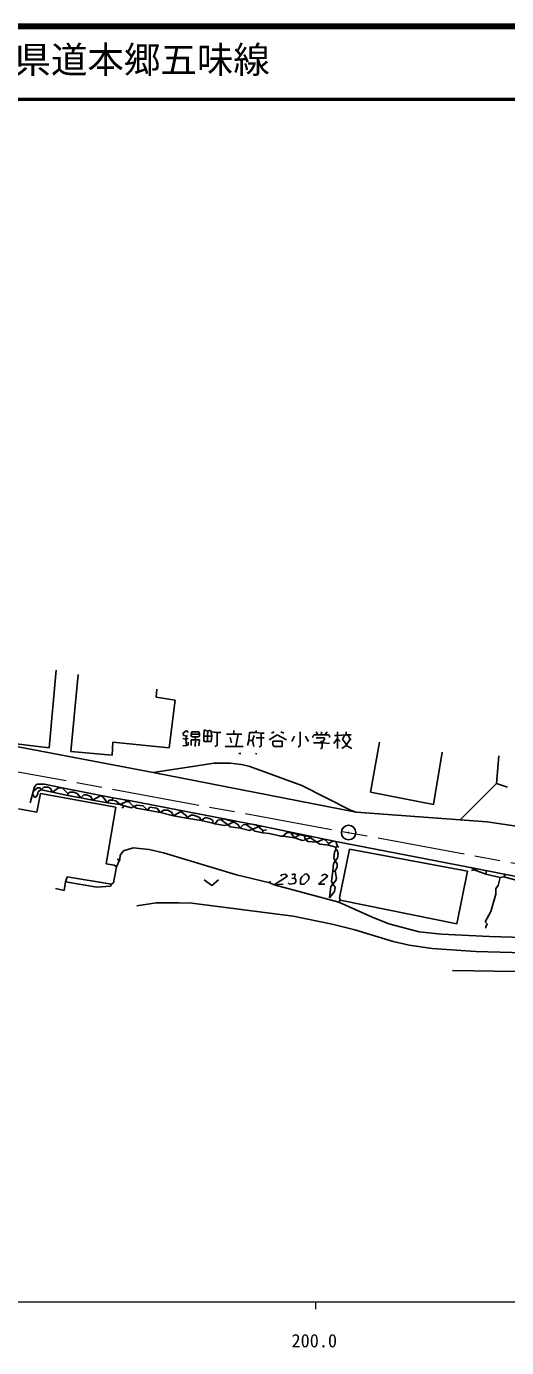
# Model space of a CAD drawing. Units: millimetres, scale not verified. Extents: x 2108 to 642108, y -210131 to 149869.
# Drawn here: x 190478 to 256307, y -31416 to 149869 of the extents above; entities that cross this region are included whole.
import ezdxf
from ezdxf.enums import TextEntityAlignment as Align

# ---------------------------------------------------------------- set-up
doc = ezdxf.new("R2010")
doc.units = ezdxf.units.MM
doc.header["$LTSCALE"] = 1000
doc.linetypes.add('CHAIN', pattern=[18.5, 12, -1.5, 3.5, -1.5])
for name, color, linetype, lineweight in [('M-BGD', 7, 'Continuous', 25), ('M-BMK', 2, 'CHAIN', 13), ('M-BMK-SRVR', 3, 'Continuous', 25), ('M-SUV', 7, 'Continuous', 13), ('M-TTL', 2, 'Continuous', 140), ('M-TTL-LINE', 7, 'Continuous', 50), ('M-TTL-TXT', 7, 'Continuous', 13)]:
    doc.layers.add(name, color=color, linetype=linetype, lineweight=lineweight)
doc.styles.add('ＭＳ ゴシック', font='')
doc.styles.get('ＭＳ ゴシック').set_extended_font_data('MS Gothic')

# ---------------------------------------------------------------- blocks, each defined once
blk = doc.blocks.new('BUHIN1')
at = {"color": 3, "linetype": 'Continuous', "lineweight": 25}
for radius in [995, 30]:
    blk.add_circle((0, 0), radius, dxfattribs=at)

msp = doc.modelspace()

# ---------------------------------------------------------------- linework, layer by layer
at = {"layer": 'M-BGD'}
for p, q in [((194542, 61548), (193611, 50880)), ((197590, 60955), (196574, 50372)), ((208258, 57822), (208343, 58923)), ((210883, 57399), (208258, 57822)), ((210036, 50880), (210883, 57399)), ((212407, 53250), (211899, 52827)), ((211899, 52827), (212068, 52573)), ((212068, 52573), (212407, 52488)), ((212661, 52996), (212407, 53250)), ((212576, 52573), (212407, 52488)), ((213084, 52742), (213169, 53081)), ((213084, 52742), (214185, 52742)), ((213084, 52742), (213084, 52488)), ((213169, 53081), (214100, 53081)), ((214100, 53081), (214185, 52742)), ((214185, 52742), (214185, 52488)), ((214862, 53335), (214778, 52488)), ((215370, 53166), (214862, 53335)), ((215370, 53166), (215286, 52488)), ((215370, 53166), (215540, 53250)), ((215540, 53250), (215709, 53250)), ((215709, 53250), (215794, 53081)), ((215794, 53081), (216640, 52996)), ((215794, 53081), (215878, 52488)), ((216640, 52996), (217148, 52996)), ((216640, 52996), (216640, 51303)), ((217910, 52742), (218926, 52742)), ((218926, 53250), (218926, 52742)), ((218926, 52742), (219519, 52742)), ((219519, 52742), (219180, 51049)), ((219519, 52742), (220027, 52742)), ((221043, 52996), (220958, 51896)), ((221974, 52996), (221043, 52996)), ((221720, 52573), (221466, 51896)), ((221974, 53250), (221974, 52996)), ((221974, 52996), (222652, 52912)), ((222652, 52912), (223075, 52912)), ((222652, 52912), (222652, 52234)), ((223752, 51980), (224853, 52658)), ((224430, 53081), (224091, 52912)), ((224853, 52658), (226123, 51980)), ((225361, 53081), (225784, 52912)), ((227986, 53081), (227986, 51218)), ((229933, 52658), (229764, 52488)), ((230441, 52658), (229933, 52658)), ((230187, 53081), (230441, 52658)), ((230441, 52658), (230949, 52658)), ((230949, 53081), (230949, 52658)), ((230949, 52658), (231372, 52658)), ((231711, 53081), (231372, 52658)), ((231372, 52658), (231880, 52658)), ((231880, 52658), (232050, 52573)), ((232050, 52573), (232050, 52319)), ((232727, 52573), (233150, 52573)), ((233150, 53081), (233150, 52573)), ((234336, 52658), (233150, 52573)), ((233150, 52573), (233150, 52150)), ((234082, 52573), (233828, 52065)), ((234336, 52658), (234082, 52573)), ((234336, 53081), (234336, 52658)), ((234336, 52658), (235013, 52658)), ((234590, 52573), (234336, 52658)), ((234844, 52065), (234590, 52573)), ((188616, 51134), (207835, 47493)), ((193611, 50880), (188700, 51472)), ((202247, 49864), (202332, 51642)), ((202332, 51642), (210036, 50880)), ((211899, 52150), (212322, 52065)), ((212407, 51218), (211899, 51134)), ((212407, 52488), (212322, 52065)), ((212661, 52150), (212322, 52065)), ((212322, 52065), (212407, 51218)), ((212661, 51303), (212407, 51218)), ((212661, 51642), (212661, 51303)), ((213084, 52488), (213254, 52404)), ((213677, 51980), (213084, 51980)), ((213084, 51980), (213084, 51218)), ((213254, 52404), (213592, 52404)), ((214016, 52404), (213592, 52404)), ((213592, 52404), (213677, 51980)), ((213677, 51980), (213592, 51049)), ((213677, 51980), (214185, 51980)), ((214185, 52488), (214016, 52404)), ((214185, 51980), (214100, 51134)), ((214778, 52488), (215286, 52488)), ((214778, 52488), (214778, 51896)), ((214778, 51896), (214862, 51726)), ((214862, 51726), (215286, 51726)), ((215286, 52488), (215878, 52488)), ((215286, 52488), (215286, 51726)), ((215794, 51726), (215286, 51726)), ((215878, 52488), (215794, 51726)), ((216556, 51134), (216302, 51049)), ((216640, 51303), (216556, 51134)), ((217741, 51049), (219180, 51049)), ((218418, 52319), (218588, 51557)), ((219180, 51049), (220196, 51049)), ((220958, 51896), (220789, 51218)), ((220958, 51896), (221466, 51896)), ((221466, 51896), (221636, 51049)), ((221974, 52234), (222652, 52234)), ((222652, 51134), (222398, 50964)), ((222652, 52234), (223075, 52234)), ((222652, 52234), (222652, 51134)), ((224260, 51303), (224260, 51811)), ((224260, 51811), (225530, 51811)), ((224430, 51049), (224260, 51303)), ((225530, 51049), (224430, 51049)), ((225530, 51811), (225530, 51049)), ((227224, 52488), (226885, 51726)), ((227986, 51218), (227732, 50964)), ((228748, 52488), (229171, 51726)), ((229764, 52488), (229764, 52319)), ((229848, 51557), (231034, 51557)), ((230187, 52234), (231288, 52234)), ((230780, 51811), (230949, 51726)), ((230949, 50795), (230780, 50795)), ((230949, 51726), (231034, 51557)), ((231034, 50964), (230949, 50795)), ((231372, 52150), (231034, 51557)), ((231034, 51557), (232050, 51472)), ((231034, 51557), (231034, 50964)), ((231288, 52234), (231372, 52150)), ((233150, 52150), (232642, 51472)), ((233150, 52150), (233489, 51726)), ((233150, 52150), (233150, 50795)), ((234336, 51218), (233743, 50795)), ((233828, 52065), (234336, 51388)), ((234844, 52065), (234336, 51218)), ((234336, 51388), (234336, 51218)), ((234336, 51218), (235098, 50795)), ((234844, 52065), (235013, 51980)), ((238908, 51642), (237638, 44784)), ((196574, 50372), (202247, 49864)), ((219604, 50118), (219858, 50118)), ((221890, 50118), (222059, 50033)), ((246274, 43090), (247459, 50287)), ((255248, 49779), (254910, 45969)), ((216217, 48763), (207835, 47493)), ((207835, 47493), (235690, 42074)), ((216217, 48763), (218418, 48763)), ((218418, 48763), (219942, 48594)), ((219942, 48594), (221128, 48340)), ((221128, 48340), (228240, 45715)), ((190986, 43344), (191579, 45546)), ((192002, 45376), (191410, 44868)), ((191579, 45546), (191918, 45884)), ((191918, 45884), (192934, 45884)), ((192341, 45376), (192002, 45376)), ((192510, 45122), (192341, 45376)), ((192510, 45122), (192849, 45461)), ((192849, 45461), (193442, 45461)), ((192934, 45884), (195389, 45376)), ((193442, 45461), (193780, 45292)), ((194881, 45376), (194034, 44784)), ((194881, 45376), (195389, 45376)), ((195389, 45376), (196151, 44614)), ((195389, 45376), (202332, 44022)), ((228240, 45715), (234928, 42328)), ((254910, 45969), (249940, 40999)), ((254910, 45969), (256434, 45461)), ((191579, 44106), (191325, 44530)), ((191748, 44106), (191579, 44106)), ((192002, 44445), (191748, 44106)), ((191918, 42074), (192426, 44614)), ((192087, 44868), (192002, 44445)), ((192510, 45122), (192087, 44868)), ((192426, 44614), (202755, 42752)), ((194034, 44784), (192510, 45122)), ((193780, 45292), (194034, 44784)), ((194034, 44784), (196151, 44360)), ((196151, 44614), (196490, 44784)), ((196151, 44614), (196151, 44360)), ((196151, 44360), (197929, 44022)), ((196490, 44784), (196998, 44784)), ((196998, 44784), (197421, 44614)), ((197421, 44614), (197929, 44022)), ((197929, 44022), (198352, 44445)), ((197929, 44022), (199538, 43683)), ((198352, 44445), (198691, 44445)), ((198691, 44445), (199284, 44191)), ((199284, 44191), (199538, 43683)), ((200638, 44276), (199538, 43683)), ((199538, 43683), (201570, 43344)), ((200892, 44191), (200638, 44276)), ((201570, 43344), (200892, 44191)), ((201824, 43683), (201570, 43344)), ((202247, 43683), (201824, 43683)), ((202332, 44022), (202247, 43683)), ((202247, 43683), (202755, 43598)), ((202332, 44022), (204787, 43598)), ((202755, 43598), (203348, 43090)), ((204194, 43514), (203348, 43090)), ((203940, 43768), (204194, 43514)), ((204194, 43514), (204448, 43514)), ((204448, 43514), (204787, 43598)), ((204448, 43514), (205210, 42836)), ((204787, 43598), (217572, 41143)), ((237638, 44784), (246274, 43090)), ((189378, 42498), (191918, 42074)), ((202755, 42752), (201400, 34962)), ((201570, 43344), (203348, 43090)), ((203348, 43090), (203856, 42921)), ((203856, 42921), (203602, 42582)), ((203856, 42921), (204872, 42667)), ((204872, 42667), (205210, 42836)), ((205634, 43006), (205210, 42836)), ((205549, 42582), (205210, 42836)), ((207073, 42328), (205549, 42582)), ((206480, 42921), (205634, 43006)), ((207073, 42328), (206480, 42921)), ((207073, 42328), (207412, 42752)), ((207073, 42328), (208851, 41990)), ((207412, 42752), (208343, 42582)), ((208343, 42582), (208851, 41990)), ((208851, 41990), (209274, 42328)), ((208851, 41990), (210629, 41566)), ((209274, 42328), (209867, 42328)), ((209867, 42328), (210375, 42074)), ((210375, 42074), (210629, 41566)), ((211645, 42159), (210629, 41566)), ((211645, 42159), (212407, 41566)), ((234928, 42328), (235690, 42074)), ((235690, 42074), (253640, 40720)), ((210629, 41566), (212407, 41228)), ((212407, 41228), (213000, 41651)), ((212407, 41566), (212407, 41228)), ((212407, 41228), (214439, 40889)), ((213000, 41651), (213423, 41651)), ((213423, 41651), (214185, 41312)), ((214185, 41312), (214439, 40889)), ((214439, 40889), (215032, 41312)), ((216048, 40550), (214439, 40889)), ((215032, 41312), (215709, 41143)), ((215709, 41143), (216048, 40889)), ((216048, 40889), (216048, 40550)), ((216048, 40550), (216302, 40466)), ((216725, 40974), (216302, 40466)), ((216302, 40466), (217656, 40212)), ((217148, 41058), (216725, 40974)), ((217572, 41143), (217148, 41058)), ((217148, 41058), (218080, 40296)), ((218926, 40720), (217572, 41143)), ((217572, 41143), (222736, 40127)), ((217656, 40212), (218080, 40296)), ((218926, 40720), (218080, 40296)), ((218418, 40042), (218080, 40296)), ((219773, 39873), (218418, 40042)), ((218926, 40720), (219519, 40296)), ((219519, 40296), (219773, 39873)), ((220196, 40296), (219773, 39873)), ((220620, 40381), (220196, 40296)), ((220620, 40381), (221043, 40466)), ((220620, 40381), (221466, 39704)), ((221043, 40466), (221974, 40296)), ((222313, 40042), (221466, 39704)), ((221974, 40296), (222313, 40042)), ((222736, 40127), (222313, 40042)), ((222313, 40042), (222906, 39534)), ((222736, 40127), (232896, 38010)), ((253640, 40720), (264900, 39026)), ((253640, 40720), (264900, 39026)), ((219773, 39873), (221043, 39534)), ((221043, 39534), (221466, 39704)), ((221805, 39450), (221466, 39704)), ((222906, 39196), (221805, 39450)), ((223414, 39619), (222906, 39534)), ((222906, 39534), (222906, 39196)), ((222906, 39196), (223752, 39111)), ((223752, 39111), (225361, 38772)), ((225361, 38772), (225615, 38772)), ((226208, 39280), (225615, 38772)), ((225615, 38772), (227224, 38518)), ((226208, 39280), (226716, 39196)), ((226716, 39196), (227901, 38942)), ((226716, 39196), (227224, 38518)), ((227901, 38942), (227224, 38518)), ((227224, 38518), (228324, 38180)), ((227901, 38942), (228578, 38857)), ((228324, 38180), (228748, 38264)), ((228578, 38857), (229510, 38603)), ((228578, 38857), (228748, 38264)), ((229510, 38603), (228748, 38264)), ((229086, 38010), (228748, 38264)), ((229425, 38518), (229510, 38603)), ((230272, 37926), (229425, 38518)), ((231203, 38349), (230272, 37926)), ((231203, 38349), (231457, 38264)), ((231457, 38264), (231880, 37756)), ((232473, 38095), (231880, 37756)), ((232473, 38095), (232896, 38010)), ((203348, 36148), (203771, 36740)), ((203771, 36740), (205126, 37164)), ((205126, 37164), (207327, 36910)), ((207327, 36910), (209274, 36486)), ((209274, 36486), (219265, 33438)), ((230272, 37926), (229086, 38010)), ((230695, 37672), (230272, 37926)), ((231880, 37502), (230695, 37672)), ((231880, 37756), (231880, 37502)), ((231880, 37502), (232896, 37248)), ((232727, 36571), (232642, 35724)), ((232896, 36910), (232727, 36571)), ((232896, 38010), (233150, 37333)), ((232896, 38010), (252285, 34285)), ((233150, 37333), (232896, 37248)), ((232896, 37248), (232896, 36910)), ((233066, 36825), (232896, 36910)), ((233235, 36402), (233066, 36825)), ((233150, 37333), (233320, 37248)), ((233150, 35724), (233235, 36402)), ((234759, 36994), (233404, 30306)), ((250930, 33946), (234759, 36994)), ((201400, 34962), (202501, 34793)), ((202840, 34539), (202416, 32338)), ((202501, 34793), (202840, 34539)), ((203263, 35555), (202840, 34539)), ((202924, 35555), (203263, 35555)), ((203263, 35555), (203348, 36148)), ((232473, 33946), (232558, 34962)), ((232558, 34962), (232812, 35386)), ((232642, 35724), (232812, 35386)), ((232812, 35386), (233150, 35724)), ((232812, 35386), (233066, 34962)), ((233066, 34539), (232812, 33946)), ((233066, 34962), (233066, 34539)), ((251523, 34454), (251862, 34116)), ((195812, 32507), (196066, 33184)), ((196066, 33184), (202162, 32168)), ((214862, 32761), (215878, 31999)), ((215878, 31999), (216810, 32761)), ((219265, 33438), (223837, 32338)), ((226292, 33269), (224430, 32084)), ((225361, 33269), (225446, 33438)), ((225446, 33438), (225954, 33523)), ((225954, 33523), (226292, 33269)), ((226885, 33438), (227054, 33523)), ((227224, 33015), (226885, 32930)), ((227054, 33523), (227308, 33523)), ((227308, 33523), (227224, 33015)), ((227224, 33015), (227393, 32761)), ((227393, 32761), (227393, 32507)), ((228070, 32846), (228240, 33184)), ((228070, 32168), (228070, 32846)), ((228240, 33184), (228663, 33523)), ((229171, 32761), (228578, 32168)), ((228663, 33523), (228917, 33608)), ((228917, 33608), (229256, 33184)), ((229256, 33184), (229171, 32761)), ((231796, 33269), (230526, 32168)), ((230949, 33269), (231118, 33438)), ((231118, 33438), (231457, 33523)), ((231457, 33523), (231796, 33269)), ((232473, 33946), (232304, 32592)), ((232473, 33946), (232812, 33946)), ((232896, 32676), (232473, 32168)), ((232812, 33946), (232981, 33015)), ((232981, 33015), (232896, 32676)), ((249491, 26750), (250930, 33946)), ((251523, 34031), (251862, 34116)), ((252285, 34285), (251862, 34116)), ((253470, 33523), (251862, 34116)), ((252285, 34285), (268541, 31068)), ((253555, 34031), (253470, 33523)), ((253470, 33523), (255418, 33100)), ((255418, 33100), (255164, 31999)), ((255926, 33184), (255418, 33100)), ((256180, 33608), (255926, 33184)), ((255926, 33184), (258127, 32592)), ((195643, 31322), (194458, 31576)), ((195812, 32507), (195643, 31322)), ((195812, 32507), (200130, 31745)), ((200130, 31745), (201993, 31914)), ((201993, 31914), (202162, 32168)), ((202416, 32338), (202162, 32168)), ((223837, 32592), (223837, 32338)), ((223837, 32338), (224430, 32084)), ((224430, 32084), (225700, 32168)), ((224430, 32084), (233320, 29713)), ((226546, 32168), (226377, 32338)), ((227224, 32253), (226546, 32168)), ((227393, 32507), (227224, 32253)), ((228578, 32168), (228070, 32168)), ((230526, 32168), (231372, 32168)), ((232050, 30306), (232219, 31830)), ((232727, 31152), (232050, 30306)), ((232219, 31830), (232473, 32168)), ((232304, 32592), (232473, 32168)), ((232473, 32168), (232812, 31745)), ((232812, 31745), (232727, 31152)), ((255164, 31999), (254825, 31576)), ((254825, 31576), (254825, 30814)), ((205634, 29205), (208258, 29628)), ((208258, 29628), (211391, 29628)), ((211391, 29628), (213169, 29544)), ((213169, 29544), (227054, 27766)), ((233489, 29967), (233320, 29713)), ((233320, 29713), (237807, 27681)), ((233404, 30306), (233489, 29967)), ((233489, 29967), (249491, 26750)), ((254825, 30814), (254148, 28443)), ((227054, 27766), (232388, 26665)), ((237807, 27681), (240178, 26750)), ((254148, 28443), (253386, 27004)), ((232388, 26665), (235521, 25903)), ((235521, 25903), (240770, 24294)), ((240178, 26750), (244326, 25649)), ((244326, 25649), (247374, 25310)), ((253386, 27004), (253640, 26750)), ((253640, 26750), (253470, 26326)), ((253470, 26326), (253470, 26157)), ((240770, 24294), (242972, 23786)), ((242972, 23786), (246104, 23363)), ((247374, 25310), (253978, 24972)), ((253978, 24972), (260244, 24802)), ((246104, 23363), (252116, 22940)), ((252116, 22940), (263800, 22601)), ((261260, 20146), (248898, 20315))]:
    msp.add_line(p, q, dxfattribs=at)
at = {"layer": 'M-BMK'}
msp.add_line((129518, 58584), (271335, 32507), dxfattribs=at)
at = {"layer": 'M-SUV'}
for p, q in [((2108, -25131), (541108, -25131)), ((230108, -25131), (230108, -26131))]:
    msp.add_line(p, q, dxfattribs=at)
at = {"layer": 'M-TTL'}
msp.add_line((642108, 149869), (2108, 149869), dxfattribs=at)
at = {"layer": 'M-TTL-LINE'}
msp.add_line((2108, 139869), (642108, 139869), dxfattribs=at)

# ---------------------------------------------------------------- block references
at = {"layer": 'M-BMK-SRVR'}
msp.add_blockref('BUHIN1', (234653, 39252), dxfattribs=at)

# ---------------------------------------------------------------- texts
at = {"layer": 'M-SUV', "style": 'ＭＳ ゴシック'}
msp.add_text('200.0', height=1833, dxfattribs=at).set_placement((226828, -31936), align=Align.BOTTOM_LEFT)
at = {"layer": 'M-TTL-TXT', "style": 'ＭＳ ゴシック'}
msp.add_text('一般県道本郷五味線', height=3666, dxfattribs=at).set_placement((178842, 142369), align=Align.BOTTOM_LEFT)

doc.saveas('drawing.dxf')
